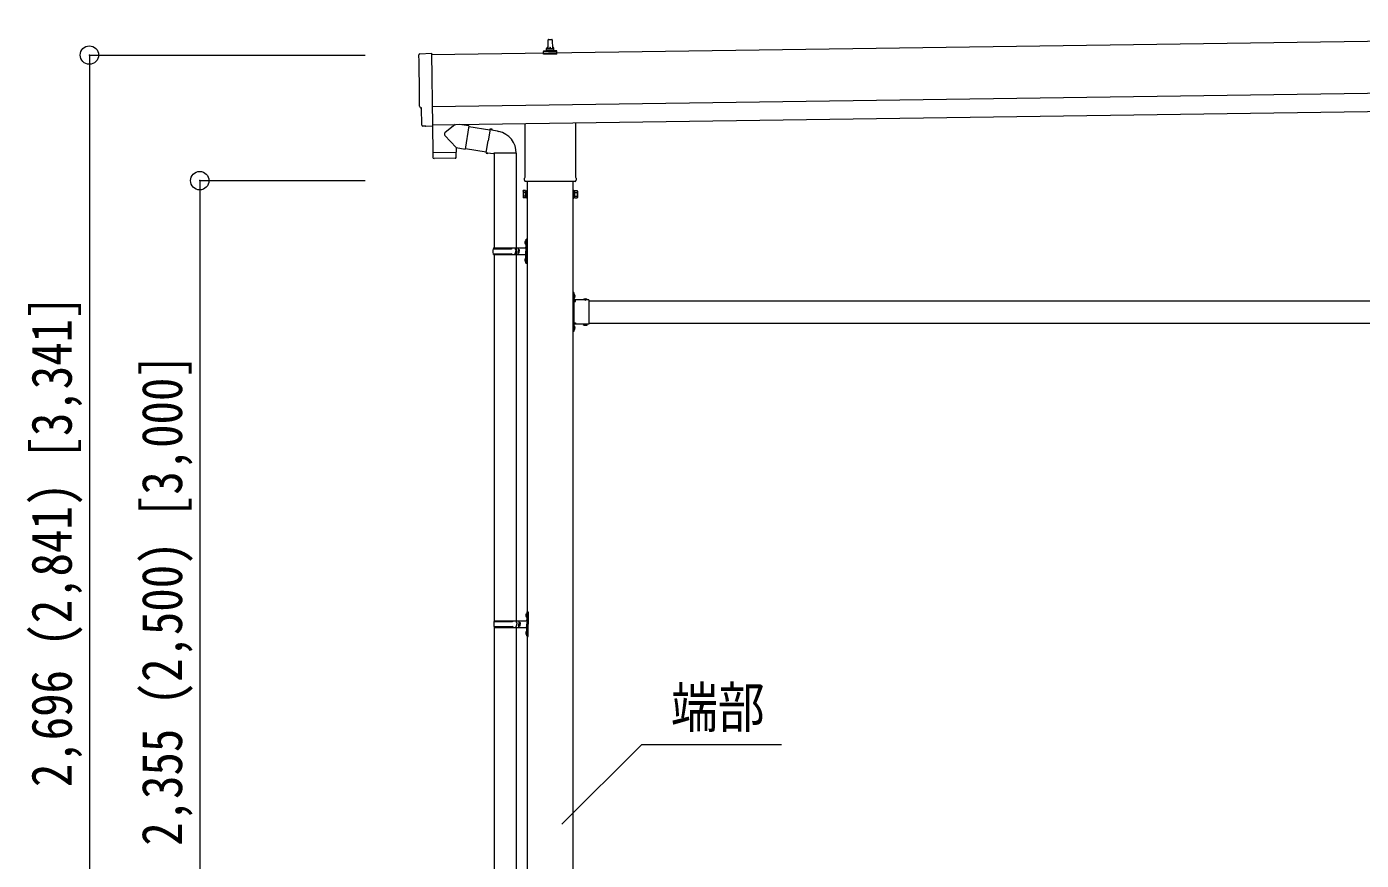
# Model space of a CAD drawing. Units: millimetres, scale not verified. Extents: x -88263 to 14131, y -29850 to 9646.
# Drawn here: x 364 to 3992, y 4314 to 6579 of the extents above; entities that cross this region are included whole.
import ezdxf
from ezdxf.enums import TextEntityAlignment as Align

# ---------------------------------------------------------------- set-up
doc = ezdxf.new("R2010")
doc.units = ezdxf.units.MM
doc.header["$LTSCALE"] = 50
doc.header["$PDMODE"] = 32
doc.header["$PDSIZE"] = 50
doc.linetypes.add('USER8', pattern=[4, 3, -1])
for name, color, linetype, lineweight in [('0-2_建具', 4, 'Continuous', 9), ('0-6_手摺', 5, 'Continuous', 5), ('0-7_ハッチ', 6, 'Continuous', 9), ('0-9_敷地', 7, 'Continuous', 9)]:
    doc.layers.add(name, color=color, linetype=linetype, lineweight=lineweight)
doc.styles.add('ＭＳ ゴシック', font='')
doc.styles.get('ＭＳ ゴシック').set_extended_font_data('MS Gothic')

msp = doc.modelspace()

# ---------------------------------------------------------------- linework, layer by layer
at = {"layer": '0-2_建具'}
for p, q in [((6829.38, 6579.2), (1464.43, 6502.56)), ((1781.15, 6520.02), (1781.88, 6543.54)), ((1782.88, 6544.52), (1791.43, 6544.52)), ((1792.43, 6543.54), (1793.15, 6520.02)), ((1768.9, 6504.52), (1768.9, 6512.23)), ((1805.4, 6504.52), (1768.9, 6504.52)), ((1769.29, 6513.02), (1805.02, 6513.02)), ((1769.67, 6513.2), (1776.39, 6514.83)), ((1776.77, 6515.02), (1797.54, 6515.02)), ((1777.15, 6515.8), (1777.15, 6520.02)), ((1778.15, 6520.02), (1796.15, 6520.02)), ((1797.15, 6515.8), (1797.15, 6520.02)), ((1804.64, 6513.2), (1797.92, 6514.83)), ((1805.4, 6504.52), (1805.4, 6512.23)), ((1466.43, 6362.57), (6831.38, 6439.22)), ((1467.15, 6312.58), (6832.1, 6389.22)), ((1718.85, 6170.53), (1718.85, 6316.17)), ((1855.45, 6318.13), (1855.45, 6170.53)), ((1447.57, 6308.53), (1440.65, 6308.79)), ((1467.19, 6309.81), (1467.2, 6308.81)), ((1717.15, 6161.75), (1717.15, 6167.25)), ((1857.15, 6167.25), (1857.15, 6161.75)), ((1713.15, 6132.25), (1713.91, 6133.57)), ((1713.15, 6132.25), (1713.15, 6115.25)), ((1855.09, 6158.25), (1719.22, 6158.25)), ((1724.65, 6158.25), (1724.65, 3305.75)), ((1849.65, 3305.75), (1849.65, 6158.25)), ((1861.15, 6132.25), (1860.39, 6133.57)), ((1861.15, 6132.25), (1861.15, 6115.25)), ((1713.15, 6115.25), (1713.91, 6113.94)), ((1720.15, 6128.66), (1713.91, 6128.66)), ((1720.15, 6118.85), (1713.91, 6118.85)), ((1720.15, 6113.94), (1713.91, 6113.94)), ((1722.65, 6114.55), (1720.15, 6114.55)), ((1851.65, 6114.55), (1854.15, 6114.55)), ((1854.15, 6128.66), (1860.39, 6128.66)), ((1854.15, 6118.85), (1860.39, 6118.85)), ((1854.15, 6113.94), (1860.39, 6113.94)), ((1861.15, 6115.25), (1860.39, 6113.94)), ((1851.65, 5856.75), (1849.65, 5856.75)), ((1849.65, 5856.75), (1849.65, 5836.75)), ((1849.65, 5849.75), (1851.65, 5849.75)), ((1849.65, 5843.75), (1851.65, 5843.75)), ((1851.65, 5856.75), (1851.65, 5836.75)), ((1852.16, 5852.65), (1851.65, 5852.65)), ((1851.65, 5852.65), (1851.65, 5840.85)), ((1891.65, 5836.75), (1851.65, 5836.75)), ((1851.65, 5832.75), (1851.65, 5774.75)), ((1888.55, 5836.75), (1876.75, 5836.75)), ((1888.55, 5837.26), (1888.55, 5836.75)), ((1891.65, 5836.75), (1891.65, 5770.75)), ((1891.65, 5833.75), (4682.65, 5833.75)), ((1849.65, 5770.75), (1849.65, 5750.75)), ((1855.65, 5773.75), (1850.15, 5773.75)), ((1851.65, 5772.75), (1855.65, 5772.75)), ((1851.65, 5770.75), (1851.65, 5750.75)), ((1891.65, 5770.75), (1851.65, 5770.75)), ((1888.55, 5770.75), (1876.75, 5770.75)), ((1888.55, 5770.25), (1888.55, 5770.75)), ((1891.65, 5773.75), (4682.65, 5773.75)), ((1849.65, 5763.75), (1851.65, 5763.75)), ((1849.65, 5757.75), (1851.65, 5757.75)), ((1851.65, 5750.75), (1849.65, 5750.75)), ((1852.16, 5766.65), (1851.65, 5766.65)), ((1851.65, 5766.65), (1851.65, 5754.85))]:
    msp.add_line(p, q, dxfattribs=at)
for points in [[(1432.81, 6505.54), (1464.36, 6507.65), (1467.19, 6309.81)], [(1437.76, 6311.74), (1437.09, 6358.77), (1436.49, 6358.76)], [(1448.31, 6308.81), (1448.96, 6309.45), (1467.2, 6308.81)], [(1720.15, 6113.94), (1720.15, 6133.57), (1713.91, 6133.57)], [(1720.15, 6114.55), (1720.15, 6132.95), (1722.65, 6132.95)], [(1854.15, 6114.55), (1854.15, 6132.95), (1851.65, 6132.95)], [(1854.15, 6113.94), (1854.15, 6133.57), (1860.39, 6133.57)], [(1852.16, 5852.65), (1852.16, 5840.85), (1851.65, 5840.85)], [(1855.65, 5833.75), (1850.15, 5833.75), (1850.15, 5773.75)], [(1851.65, 5832.75), (1855.65, 5832.75), (1855.65, 5834.75), (1851.65, 5834.75)], [(1888.55, 5837.26), (1876.75, 5837.26), (1876.75, 5836.75)], [(1851.65, 5774.75), (1855.65, 5774.75), (1855.65, 5772.75)], [(1888.55, 5770.25), (1876.75, 5770.25), (1876.75, 5770.75)], [(1852.16, 5766.65), (1852.16, 5754.85), (1851.65, 5754.85)]]:
    msp.add_lwpolyline(points, dxfattribs=at)
for points in [[(1722.65, 6113.25), (1722.65, 6134.25), (1724.65, 6134.25), (1724.65, 6113.25)], [(1851.65, 6113.25), (1851.65, 6134.25), (1849.65, 6134.25), (1849.65, 6113.25)]]:
    msp.add_lwpolyline(points, close=True, dxfattribs=at)
at = {"layer": '0-2_建具', "linetype": 'USER8'}
for points in [[(1854.26, 5849.25), (1851.49, 5847.9), (1850.88, 5846.75)], [(1854.26, 5844.25), (1851.49, 5845.61), (1850.88, 5846.75)], [(1880.15, 5839.37), (1881.51, 5836.59), (1882.65, 5835.98)], [(1885.15, 5839.37), (1883.8, 5836.59), (1882.65, 5835.98)], [(1880.15, 5768.14), (1881.51, 5770.92), (1882.65, 5771.53)], [(1885.15, 5768.14), (1883.8, 5770.92), (1882.65, 5771.53)], [(1854.26, 5763.25), (1851.49, 5761.9), (1850.88, 5760.75)], [(1854.26, 5758.25), (1851.49, 5759.61), (1850.88, 5760.75)]]:
    msp.add_lwpolyline(points, dxfattribs=at)
at = {"layer": '0-2_建具'}
for centre, radius, start, end in [((1782.88, 6543.52), 1, 90, 178.60509), ((1791.43, 6543.52), 1, 1.39491, 90), ((1769.9, 6512.23), 1, 103.62699, 180), ((1776.15, 6515.8), 1, 283.62699, 0), ((1781.24, 6519.38), 4.13, 90, 171.17633), ((1778.15, 6519.02), 1, 90, 180), ((1790.49, 6520.02), 4.83, 133.60282, 180), ((1783.82, 6520.02), 4.83, 0, 46.39718), ((1793.07, 6519.38), 4.13, 8.82367, 90), ((1796.15, 6519.02), 1, 0, 90), ((1798.15, 6515.8), 1, 180, 256.37301), ((1804.4, 6512.23), 1, 0, 76.37301), ((1721.15, 6167.25), 4, 125.09963, 180), ((1853.15, 6167.25), 4, 0, 54.90037), ((1717.5, 6131.12), 4.34, 145.61575, 214.38425), ((1721.15, 6161.75), 4, 180, 194.47751), ((1721.15, 6161.75), 4, 194.47751, 241.04498), ((1853.15, 6161.75), 4, 298.95502, 345.52249), ((1853.15, 6161.75), 4, 345.52249, 360), ((1856.81, 6131.12), 4.34, 325.61575, 34.38425), ((1729.39, 6123.75), 16.24, 162.41205, 197.58795), ((1717.5, 6116.39), 4.34, 145.61575, 214.38425), ((1844.91, 6123.75), 16.24, 342.41205, 17.58795), ((1856.81, 6116.39), 4.34, 325.61575, 34.38425), ((1846.42, 5846.75), 8.23, 314.2189, 45.7811), ((1851.65, 5836.75), 2, 180, 270), ((1882.65, 5831.52), 8.23, 44.2189, 135.7811), ((1851.65, 5770.75), 2, 90, 180), ((1882.65, 5775.99), 8.23, 224.2189, 315.7811), ((1846.42, 5760.75), 8.23, 314.2189, 45.7811)]:
    msp.add_arc(centre, radius, start, end, dxfattribs=at)
for centre, major_axis, ratio, start_param, end_param in [((1433.01, 6502.55), (-3, -0.04), 0.99863, 4.7647489, 6.2979817), ((-3331.35, 6364.05), (4762.89, 68.04), 0.99863, 6.2686928, 6.2979817), ((1436.43, 6363.16), (-4.41, -0.06), 0.99863, 6.2686928, 7.8539816), ((1440.77, 6311.79), (-2.15, -2.1), 0.9974, 5.5252311, 7.0411395), ((1447.61, 6309.53), (-0.717, -0.7), 0.9974, 0.7579542, 1.5707963)]:
    msp.add_ellipse(centre, major_axis=major_axis, ratio=ratio, start_param=start_param, end_param=end_param, dxfattribs=at)
at = {"layer": '0-6_手摺', "color": 6, "lineweight": 9}
for p, q in [((534.42, 6502.12), (534.42, 3805.75)), ((534.42, 6502.12), (1284.42, 6502.12)), ((834.42, 6160.75), (1284.42, 6160.75)), ((834.42, 6160.75), (834.42, 3805.75))]:
    msp.add_line(p, q, dxfattribs=at)
at = {"layer": '0-6_手摺', "color": 6}
for p in [(534.42, 6502.12), (834.42, 6160.75)]:
    msp.add_point(p, dxfattribs=at)
at = {"layer": '0-7_ハッチ'}
msp.add_lwpolyline([(2416.1, 4627.83), (2034.79, 4627.83), (1818.78, 4411.82)], dxfattribs=at)
at = {"layer": '0-9_敷地'}
for p, q in [((1528.59, 6313.46), (1500.94, 6290.95)), ((1566.21, 6309.45), (1540.37, 6313.62)), ((1531.64, 6250.51), (1500.77, 6283.62)), ((1566.21, 6309.45), (1556.05, 6246.56)), ((1565.92, 6307.62), (1623.28, 6298.49)), ((1623.6, 6300.31), (1618.07, 6268.94)), ((1623.6, 6300.31), (1624.75, 6302.29)), ((1624.75, 6302.29), (1628.31, 6301.66)), ((1628.31, 6301.66), (1628.72, 6299.31)), ((1643.24, 6296.49), (1644.92, 6294.86)), ((1644.92, 6294.86), (1647.04, 6294.41)), ((1531.64, 6250.51), (1556.05, 6246.56)), ((1531.64, 6250.51), (1531.81, 6238.49)), ((1556.34, 6248.39), (1612.86, 6239.39)), ((1612.54, 6237.57), (1618.07, 6268.94)), ((1528.83, 6221.45), (1471.29, 6220.63)), ((1472.32, 6237.64), (1472.35, 6236.65)), ((1527.31, 6238.43), (1527.31, 6237.43)), ((1612.54, 6237.57), (1612.94, 6235.32)), ((1612.54, 6237.57), (1617.69, 6236.76)), ((1612.94, 6235.32), (1616.5, 6234.69)), ((1616.5, 6234.69), (1617.69, 6236.76)), ((1617.69, 6236.76), (1632.3, 6234.44)), ((1632.3, 6234.44), (1634.5, 6235.43)), ((1694.8, 6235.03), (1633.62, 6235.03)), ((1634.65, 6235.03), (1634.65, 5977.75)), ((1694.65, 6235.03), (1694.65, 5826.27)), ((1718.35, 5994.89), (1720.4, 5993.9)), ((1719.62, 5996.9), (1720.25, 5996.9)), ((1719.62, 5996.9), (1719.62, 5988.6)), ((1719.62, 5988.6), (1720.25, 5988.6)), ((1720.25, 5996.9), (1720.25, 5988.6)), ((1720.25, 5996.9), (1720.65, 5996.5)), ((1720.25, 5988.6), (1720.65, 5989)), ((1720.4, 5993.9), (1721.01, 5992.75)), ((1720.65, 6000.75), (1723.65, 6002.25)), ((1720.65, 6000.75), (1720.65, 5968.75)), ((1720.65, 5996.5), (1720.65, 5989)), ((1723.65, 6002.25), (1723.65, 5968.75)), ((1723.65, 6002.25), (1724.65, 6002.25)), ((1724.65, 6002.25), (1724.65, 5968.75)), ((1631.65, 5975.75), (1681.99, 5975.75)), ((1631.65, 5961.75), (1681.99, 5961.75)), ((1632.65, 5977.75), (1718.65, 5977.75)), ((1632.65, 5977.75), (1632.65, 5975.75)), ((1632.65, 5959.75), (1632.65, 5961.75)), ((1632.65, 5959.75), (1718.65, 5959.75)), ((1634.65, 5959.75), (1634.65, 4964.75)), ((1691.65, 5977.75), (1691.65, 5973.25)), ((1691.65, 5973.25), (1693.65, 5973.25)), ((1691.65, 5959.75), (1691.65, 5964.25)), ((1691.65, 5964.25), (1693.65, 5964.25)), ((1693.65, 5973.25), (1693.65, 5968.75)), ((1693.65, 5964.25), (1693.65, 5968.75)), ((1694.65, 5959.75), (1694.65, 4964.75)), ((1699.65, 5977.75), (1699.65, 5968.75)), ((1699.65, 5973.25), (1702.65, 5973.25)), ((1699.65, 5959.75), (1699.65, 5968.75)), ((1699.65, 5964.25), (1702.65, 5964.25)), ((1702.65, 5973.25), (1702.65, 5968.75)), ((1702.65, 5964.25), (1702.65, 5968.75)), ((1720.65, 5936.75), (1720.65, 5968.75)), ((1723.65, 5935.25), (1723.65, 5968.75)), ((1724.65, 5935.25), (1724.65, 5968.75)), ((1718.35, 5946.89), (1720.4, 5945.9)), ((1719.62, 5948.9), (1720.25, 5948.9)), ((1719.62, 5948.9), (1719.62, 5940.6)), ((1719.62, 5940.6), (1720.25, 5940.6)), ((1720.25, 5948.9), (1720.25, 5940.6)), ((1720.25, 5948.9), (1720.65, 5948.5)), ((1720.25, 5940.6), (1720.65, 5941)), ((1720.4, 5945.9), (1721.01, 5944.75)), ((1720.65, 5948.5), (1720.65, 5941)), ((1720.65, 5936.75), (1723.65, 5935.25)), ((1723.65, 5935.25), (1724.65, 5935.25)), ((1720.85, 4981.9), (1722.9, 4980.9)), ((1722.12, 4983.9), (1722.75, 4983.9)), ((1722.12, 4983.9), (1722.12, 4975.6)), ((1722.12, 4975.6), (1722.75, 4975.6)), ((1722.75, 4983.9), (1722.75, 4975.6)), ((1722.75, 4983.9), (1723.15, 4983.5)), ((1722.75, 4975.6), (1723.15, 4976)), ((1722.9, 4980.9), (1723.51, 4979.75)), ((1723.15, 4987.75), (1726.15, 4989.25)), ((1723.15, 4987.75), (1723.15, 4955.75)), ((1723.15, 4983.5), (1723.15, 4976)), ((1726.15, 4989.25), (1726.15, 4955.75)), ((1726.15, 4989.25), (1727.15, 4989.25)), ((1727.15, 4989.25), (1727.15, 4955.75)), ((1634.15, 4962.75), (1684.49, 4962.75)), ((1634.15, 4948.75), (1684.49, 4948.75)), ((1634.65, 4946.76), (1634.65, 4014.75)), ((1635.15, 4964.75), (1721.15, 4964.75)), ((1635.15, 4964.75), (1635.15, 4962.75)), ((1635.15, 4946.75), (1635.15, 4948.75)), ((1635.15, 4946.75), (1721.15, 4946.75)), ((1694.15, 4964.75), (1694.15, 4960.25)), ((1694.15, 4960.25), (1696.15, 4960.25)), ((1694.15, 4946.75), (1694.15, 4951.25)), ((1694.15, 4951.25), (1696.15, 4951.25)), ((1694.65, 4946.76), (1694.65, 4014.75)), ((1696.15, 4960.25), (1696.15, 4955.75)), ((1696.15, 4951.25), (1696.15, 4955.75)), ((1702.15, 4964.75), (1702.15, 4955.75)), ((1702.15, 4960.25), (1705.15, 4960.25)), ((1702.15, 4946.75), (1702.15, 4955.75)), ((1702.15, 4951.25), (1705.15, 4951.25)), ((1705.15, 4960.25), (1705.15, 4955.75)), ((1705.15, 4951.25), (1705.15, 4955.75)), ((1720.85, 4933.9), (1722.9, 4932.9)), ((1722.12, 4935.9), (1722.75, 4935.9)), ((1722.12, 4935.9), (1722.12, 4927.6)), ((1722.75, 4935.9), (1722.75, 4927.6)), ((1722.75, 4935.9), (1723.15, 4935.5)), ((1723.15, 4923.75), (1723.15, 4955.75)), ((1723.15, 4935.5), (1723.15, 4928)), ((1726.15, 4922.25), (1726.15, 4955.75)), ((1727.15, 4922.25), (1727.15, 4955.75)), ((1722.12, 4927.6), (1722.75, 4927.6)), ((1722.75, 4927.6), (1723.15, 4928)), ((1722.9, 4932.9), (1723.51, 4931.75)), ((1723.15, 4923.75), (1726.15, 4922.25)), ((1726.15, 4922.25), (1727.15, 4922.25))]:
    msp.add_line(p, q, dxfattribs=at)
for points in [[(1466.8, 6308.82), (1467.82, 6237.58), (1531.81, 6238.49)], [(1623.6, 6300.31), (1628.72, 6299.31), (1643.24, 6296.49)], [(1531.78, 6224.44), (1531.83, 6237.49), (1467.83, 6236.58), (1468.25, 6223.53)], [(1718.35, 5990.6), (1720.4, 5991.6), (1721.01, 5992.75)], [(1718.35, 5942.6), (1720.4, 5943.6), (1721.01, 5944.75)], [(1720.85, 4977.61), (1722.9, 4978.6), (1723.51, 4979.75)], [(1720.85, 4929.61), (1722.9, 4930.6), (1723.51, 4931.75)]]:
    msp.add_lwpolyline(points, dxfattribs=at)
for centre, radius, start, end in [((1504.25, 6287.2), 5, 131.47396, 225.79244), ((1634.5, 6235.43), 60.3, 359.62495, 78), ((1471.24, 6223.63), 3, 181.81845, 270.86677), ((1528.78, 6224.45), 3, 270.81845, 359.81845), ((1723.95, 5992.75), 6, 136.21765, 223.78235), ((1680.4, 5968.75), 49.25, 171.82876, 180.00002), ((1680.4, 5968.75), 49.25, 180.00002, 188.17127), ((1681.99, 5977.75), 2, 270, 359.99998), ((1681.99, 5959.75), 2, 0.00005, 90.00004), ((1718.65, 5979.75), 2, 270, 359.99998), ((1718.65, 5957.75), 2, 0.00005, 90.00004), ((1723.95, 5944.75), 6, 136.21765, 223.78235), ((1726.45, 4979.75), 6, 136.21765, 223.78235), ((1682.9, 4955.75), 49.25, 171.82876, 180.00002), ((1682.9, 4955.75), 49.25, 180.00002, 188.17127), ((1684.49, 4964.75), 2, 270, 359.99998), ((1684.49, 4946.75), 2, 0.00005, 90.00004), ((1726.45, 4931.75), 6, 136.21765, 223.78235), ((1721.15, 4966.75), 2, 270, 359.99998), ((1721.15, 4944.75), 2, 0.00005, 90.00004)]:
    msp.add_arc(centre, radius, start, end, dxfattribs=at)

# ---------------------------------------------------------------- texts
at = {"layer": '0-6_手摺', "color": 7, "style": 'ＭＳ ゴシック', "width": 0.85}
for s, p in [('2,696 (2,841) [3,341]', (519.42, 4512.69)), ('2,355 (2,500) [3,000]', (819.42, 4353.25))]:
    msp.add_text(s, height=110, rotation=90, dxfattribs=at).set_placement(p, align=Align.BOTTOM_LEFT)
at = {"layer": '0-7_ハッチ', "color": 7, "style": 'ＭＳ ゴシック', "width": 0.85}
msp.add_text('端部', height=110, dxfattribs=at).set_placement((2115.05, 4641.52), align=Align.BOTTOM_LEFT)

doc.saveas('drawing.dxf')
